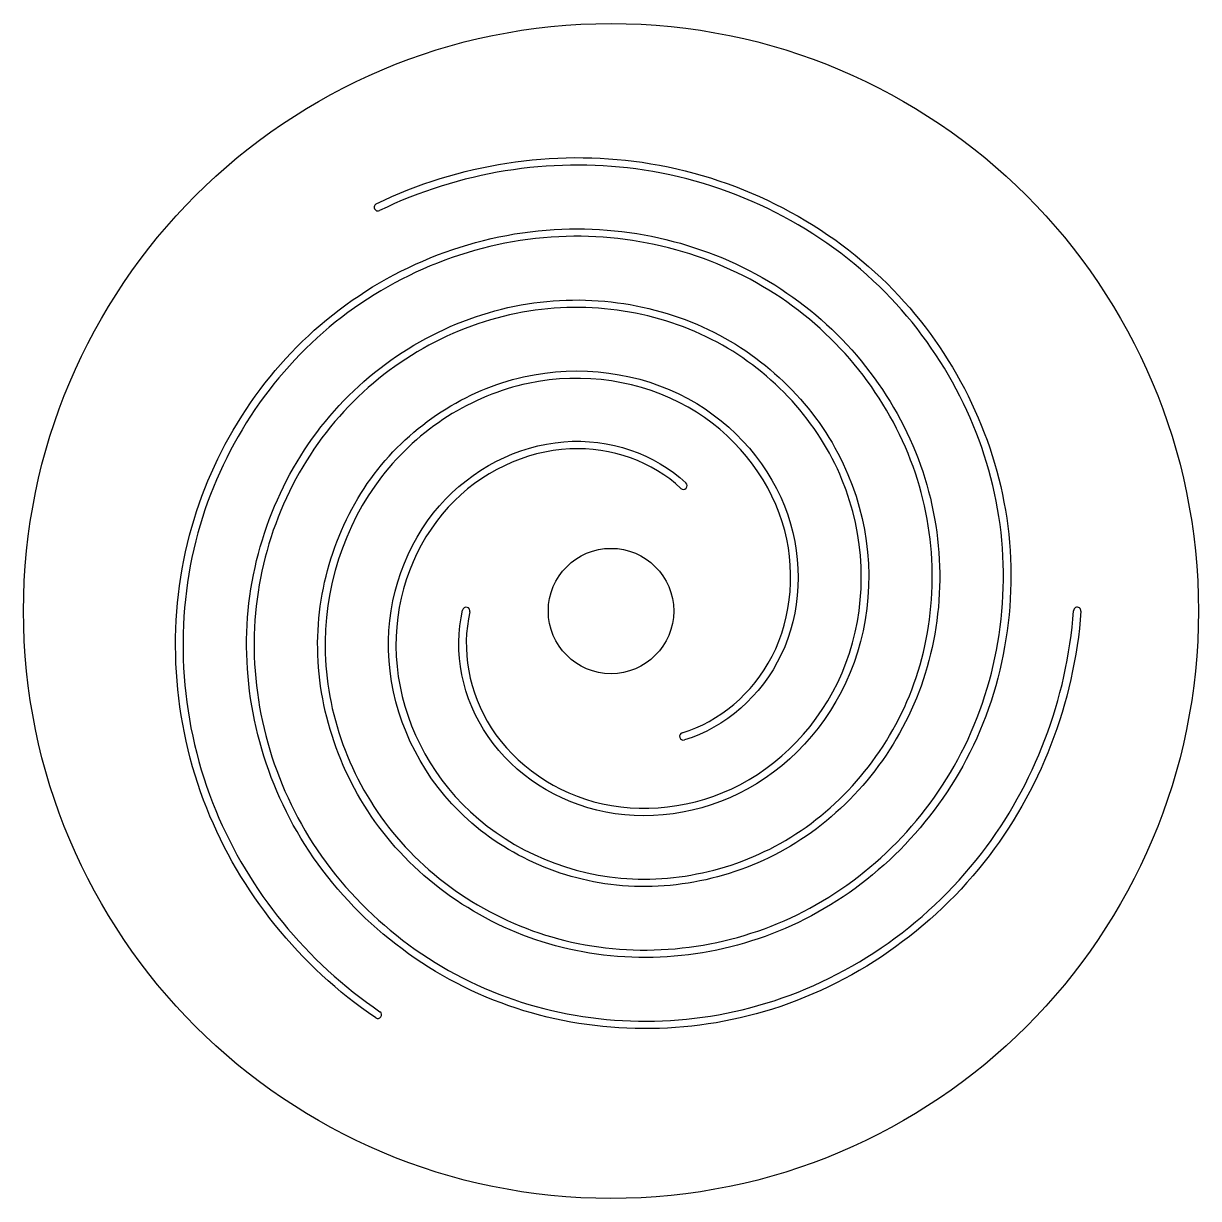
# Model space of a CAD drawing. Header units: millimetres. Extents: x -30 to 30, y -30 to 30.
import ezdxf

# ---------------------------------------------------------------- set-up
doc = ezdxf.new("R2010")
doc.units = ezdxf.units.MM
doc.layers.get('0').update_dxf_attribs({"linetype": 'CONTINUOUS'})

msp = doc.modelspace()

# ---------------------------------------------------------------- linework, layer by layer
for radius in [30, 3.2]:
    msp.add_circle((0, 0), radius)
for centre, radius, start, end in [((-11.905, 20.62), 0.19, 115.80878, 295.80878), ((3.695, 6.4), 0.191, -133.26954, 46.73046), ((-7.39, 0), 0.191, -13.26954, 166.73046), ((23.809, 0), 0.191, -4.19122, 175.80878), ((3.695, -6.4), 0.19, 106.73046, 286.73046), ((-11.905, -20.62), 0.191, -124.19122, 55.80878)]:
    msp.add_arc(centre, radius, start, end)
for points, knots in [([(-11.988, 20.791), (-7.749, 22.841), (-2.956, 23.577), (1.595, 22.912), (6.339, 22.218), (10.79, 19.996), (14.113, 16.702), (17.287, 13.556), (19.416, 9.449), (20.14, 5.151), (20.876, 0.78), (20.149, -3.764), (18.143, -7.581), (16.23, -11.217), (13.168, -14.172), (9.569, -15.902), (6.012, -17.612), (1.951, -18.114), (-1.797, -17.343), (-5.501, -16.581), (-8.875, -14.581), (-11.239, -11.792), (-13.529, -9.088), (-14.854, -5.662), (-14.971, -2.247), (-15.087, 1.106), (-14.036, 4.425), (-12.088, 6.995), (-10.179, 9.513), (-7.421, 11.292), (-4.471, 11.958), (-1.587, 12.61), (1.458, 12.191), (3.931, 10.848), (6.343, 9.539), (8.187, 7.361), (9.028, 4.907), (9.844, 2.524), (9.701, -0.096), (8.691, -2.228), (7.685, -4.351), (5.829, -5.958), (3.75, -6.583)], [-1, -1, -1, -1, -0.922638, -0.922638, -0.922638, -0.841998, -0.841998, -0.841998, -0.764975, -0.764975, -0.764975, -0.686634, -0.686634, -0.686634, -0.61198, -0.61198, -0.61198, -0.538179, -0.538179, -0.538179, -0.465255, -0.465255, -0.465255, -0.394584, -0.394584, -0.394584, -0.325185, -0.325185, -0.325185, -0.25716, -0.25716, -0.25716, -0.190634, -0.190634, -0.190634, -0.125762, -0.125762, -0.125762, -0.062739, -0.062739, -0.062739, 0, 0, 0, 0]), ([(3.64, -6.218), (5.531, -5.649), (7.24, -4.223), (8.224, -2.313), (9.261, -0.298), (9.475, 2.225), (8.744, 4.549), (7.992, 6.941), (6.251, 9.095), (3.932, 10.412), (1.554, 11.762), (-1.405, 12.22), (-4.226, 11.622), (-7.11, 11.011), (-9.825, 9.304), (-11.714, 6.857), (-13.64, 4.362), (-14.692, 1.117), (-14.593, -2.17), (-14.492, -5.517), (-13.201, -8.884), (-10.953, -11.539), (-8.635, -14.278), (-5.315, -16.242), (-1.671, -16.98), (2.016, -17.727), (6.012, -17.216), (9.504, -15.511), (13.036, -13.786), (16.033, -10.851), (17.885, -7.249), (19.813, -3.501), (20.49, 0.947), (19.742, 5.22), (19, 9.453), (16.867, 13.491), (13.706, 16.568), (10.391, 19.795), (5.964, 21.946), (1.261, 22.574), (-3.132, 23.16), (-7.737, 22.424), (-11.822, 20.448)], [0, 0, 0, 0, 0.060161, 0.060161, 0.060161, 0.123623, 0.123623, 0.123623, 0.18893, 0.18893, 0.18893, 0.255883, 0.255883, 0.255883, 0.324325, 0.324325, 0.324325, 0.394132, 0.394132, 0.394132, 0.465201, 0.465201, 0.465201, 0.538509, 0.538509, 0.538509, 0.612685, 0.612685, 0.612685, 0.687704, 0.687704, 0.687704, 0.765778, 0.765778, 0.765778, 0.843137, 0.843137, 0.843137, 0.924246, 0.924246, 0.924246, 1, 1, 1, 1]), ([(-12.012, -20.777), (-15.907, -18.131), (-18.941, -14.349), (-20.64, -10.074), (-22.411, -5.619), (-22.712, -0.653), (-21.521, 3.871), (-20.383, 8.193), (-17.891, 12.091), (-14.531, 14.866), (-11.114, 17.689), (-6.815, 19.332), (-2.506, 19.502), (1.599, 19.664), (5.69, 18.49), (8.987, 16.238), (12.247, 14.013), (14.712, 10.747), (15.918, 7.115), (17.11, 3.527), (17.065, -0.396), (15.831, -3.837), (14.635, -7.172), (12.33, -10.033), (9.432, -11.842), (6.586, -13.619), (3.186, -14.368), (-0.014, -13.966), (-3.149, -13.572), (-6.069, -12.073), (-8.121, -9.851), (-10.127, -7.679), (-11.287, -4.833), (-11.36, -2.02), (-11.432, 0.723), (-10.468, 3.41), (-8.764, 5.365), (-7.108, 7.264), (-4.768, 8.449), (-2.416, 8.64), (-0.074, 8.83), (2.245, 8.027), (3.826, 6.539)], [-1, -1, -1, -1, -0.922638, -0.922638, -0.922638, -0.841998, -0.841998, -0.841998, -0.764975, -0.764975, -0.764975, -0.686634, -0.686634, -0.686634, -0.61198, -0.61198, -0.61198, -0.538179, -0.538179, -0.538179, -0.465255, -0.465255, -0.465255, -0.394584, -0.394584, -0.394584, -0.325185, -0.325185, -0.325185, -0.25716, -0.25716, -0.25716, -0.190634, -0.190634, -0.190634, -0.125762, -0.125762, -0.125762, -0.062739, -0.062739, -0.062739, 0, 0, 0, 0]), ([(3.565, 6.262), (2.127, 7.615), (0.037, 8.382), (-2.109, 8.278), (-4.372, 8.17), (-6.665, 7.093), (-8.312, 5.298), (-10.007, 3.451), (-11.002, 0.865), (-10.983, -1.801), (-10.963, -4.535), (-9.88, -7.326), (-7.952, -9.471), (-5.981, -11.663), (-3.145, -13.161), (-0.082, -13.573), (3.043, -13.993), (6.378, -13.282), (9.176, -11.553), (12.024, -9.792), (14.294, -6.99), (15.47, -3.716), (16.683, -0.339), (16.723, 3.518), (15.541, 7.043), (14.344, 10.609), (11.903, 13.814), (8.681, 15.986), (5.421, 18.182), (1.381, 19.31), (-2.664, 19.114), (-6.875, 18.91), (-11.065, 17.271), (-14.391, 14.487), (-17.687, 11.728), (-20.117, 7.862), (-21.201, 3.585), (-22.338, -0.898), (-21.988, -5.809), (-20.18, -10.195), (-18.491, -14.292), (-15.551, -17.912), (-11.798, -20.462)], [0, 0, 0, 0, 0.060161, 0.060161, 0.060161, 0.123623, 0.123623, 0.123623, 0.18893, 0.18893, 0.18893, 0.255883, 0.255883, 0.255883, 0.324325, 0.324325, 0.324325, 0.394132, 0.394132, 0.394132, 0.465201, 0.465201, 0.465201, 0.538509, 0.538509, 0.538509, 0.612685, 0.612685, 0.612685, 0.687704, 0.687704, 0.687704, 0.765778, 0.765778, 0.765778, 0.843137, 0.843137, 0.843137, 0.924246, 0.924246, 0.924246, 1, 1, 1, 1]), ([(23.999, -0.014), (23.655, -4.71), (21.897, -9.229), (19.045, -12.837), (16.072, -16.599), (11.922, -19.343), (7.408, -20.573), (3.096, -21.748), (-1.525, -21.539), (-5.609, -20.017), (-9.762, -18.469), (-13.335, -15.568), (-15.636, -11.922), (-17.829, -8.447), (-18.857, -4.317), (-18.556, -0.336), (-18.259, 3.6), (-16.663, 7.367), (-14.121, 10.228), (-11.61, 13.054), (-8.19, 14.977), (-4.593, 15.629), (-1.106, 16.26), (2.524, 15.695), (5.54, 14.089), (8.501, 12.513), (10.85, 9.943), (12.102, 6.971), (13.328, 4.058), (13.489, 0.781), (12.592, -2.107), (11.714, -4.931), (9.829, -7.358), (7.429, -8.828), (5.089, -10.262), (2.281, -10.771), (-0.264, -10.272), (-2.737, -9.787), (-4.934, -8.354), (-6.275, -6.412), (-7.61, -4.48), (-8.074, -2.069), (-7.576, 0.044)], [-1, -1, -1, -1, -0.922638, -0.922638, -0.922638, -0.841998, -0.841998, -0.841998, -0.764975, -0.764975, -0.764975, -0.686634, -0.686634, -0.686634, -0.61198, -0.61198, -0.61198, -0.538179, -0.538179, -0.538179, -0.465255, -0.465255, -0.465255, -0.394584, -0.394584, -0.394584, -0.325185, -0.325185, -0.325185, -0.25716, -0.25716, -0.25716, -0.190634, -0.190634, -0.190634, -0.125762, -0.125762, -0.125762, -0.062739, -0.062739, -0.062739, 0, 0, 0, 0]), ([(-7.205, -0.044), (-7.658, -1.966), (-7.277, -4.159), (-6.115, -5.966), (-4.889, -7.871), (-2.811, -9.319), (-0.432, -9.848), (2.015, -10.392), (4.752, -9.961), (7.051, -8.611), (9.409, -7.227), (11.285, -4.893), (12.178, -2.151), (13.091, 0.652), (12.97, 3.857), (11.795, 6.716), (10.597, 9.632), (8.313, 12.165), (5.417, 13.723), (2.468, 15.309), (-1.093, 15.874), (-4.517, 15.255), (-8.048, 14.617), (-11.408, 12.724), (-13.87, 9.937), (-16.36, 7.117), (-17.915, 3.402), (-18.184, -0.475), (-18.457, -4.396), (-17.413, -8.459), (-15.221, -11.864), (-12.939, -15.408), (-9.424, -18.218), (-5.35, -19.707), (-1.313, -21.181), (3.25, -21.352), (7.496, -20.153), (11.947, -18.896), (16.024, -16.138), (18.919, -12.379), (21.623, -8.868), (23.288, -4.512), (23.62, 0.014)], [0, 0, 0, 0, 0.060161, 0.060161, 0.060161, 0.123623, 0.123623, 0.123623, 0.18893, 0.18893, 0.18893, 0.255883, 0.255883, 0.255883, 0.324325, 0.324325, 0.324325, 0.394132, 0.394132, 0.394132, 0.465201, 0.465201, 0.465201, 0.538509, 0.538509, 0.538509, 0.612685, 0.612685, 0.612685, 0.687704, 0.687704, 0.687704, 0.765778, 0.765778, 0.765778, 0.843137, 0.843137, 0.843137, 0.924246, 0.924246, 0.924246, 1, 1, 1, 1])]:
    msp.add_open_spline(points, degree=3, knots=knots)

doc.saveas('drawing.dxf')
